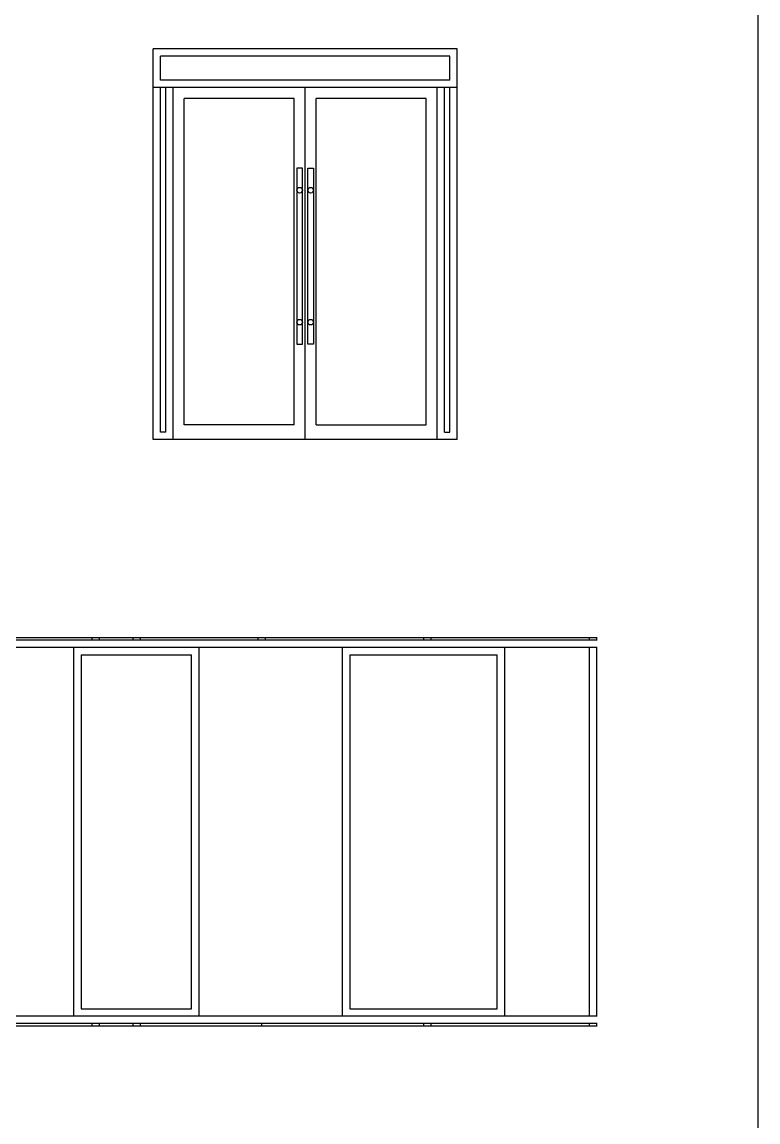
# Model space of a CAD drawing. Header units: inches. Extents: x -12530 to 36157, y 78659 to 110077.
# Drawn here: x 31143 to 36157, y 97375 to 104876 of the extents above; entities that cross this region are included whole.
import ezdxf

# ---------------------------------------------------------------- set-up
doc = ezdxf.new("R2010")
doc.units = ezdxf.units.IN
doc.header["$MEASUREMENT"] = 0
doc.layers.add('freecads.com', color=7, linetype='Continuous')

msp = doc.modelspace()

# ---------------------------------------------------------------- linework, layer by layer
at = {"layer": 'freecads.com'}
for p, q in [((36157.1, 110077.2), (36157.1, 81285)), ((34106.7, 104694.1), (32036.7, 104694.1)), ((32036.7, 102029.1), (32036.7, 104694.1)), ((34056.7, 104644.1), (32086.7, 104644.1)), ((32086.7, 104479.1), (32086.7, 104644.1)), ((34056.7, 104479.1), (34056.7, 104644.1)), ((34106.7, 102029.1), (34106.7, 104694.1)), ((34106.7, 104429.1), (32036.7, 104429.1)), ((34056.7, 104479.1), (32086.7, 104479.1)), ((32086.7, 102079.1), (32086.7, 104429.1)), ((32121.7, 104429.1), (32086.7, 104429.1)), ((32121.7, 102079.1), (32121.7, 104429.1)), ((32171.7, 102029.1), (32171.7, 104429.1)), ((33071.7, 102029.1), (33071.7, 104429.1)), ((33971.7, 102029.1), (33971.7, 104429.1)), ((34021.7, 102079.1), (34021.7, 104429.1)), ((34056.7, 104429.1), (34021.7, 104429.1)), ((34056.7, 102079.1), (34056.7, 104429.1)), ((32246.7, 102129.1), (32246.7, 104354.1)), ((32996.7, 104354.1), (32246.7, 104354.1)), ((32996.7, 102129.1), (32996.7, 104354.1)), ((33146.7, 102129.1), (33146.7, 104354.1)), ((33896.7, 104354.1), (33146.7, 104354.1)), ((33896.7, 102129.1), (33896.7, 104354.1)), ((33053.2, 103879), (33015.2, 103879)), ((33015.2, 103879), (33015.2, 102679.2)), ((33053.2, 102679.2), (33053.2, 103879)), ((33090.2, 102679.2), (33090.2, 103879)), ((33090.2, 103879), (33128.2, 103879)), ((33128.2, 103879), (33128.2, 102679.2)), ((33015.2, 102679.2), (33053.2, 102679.2)), ((33128.2, 102679.2), (33090.2, 102679.2)), ((32996.7, 102129.1), (32246.7, 102129.1)), ((33146.7, 102129.1), (33896.7, 102129.1)), ((34106.7, 102029.1), (32036.7, 102029.1)), ((32121.7, 102079.1), (32086.7, 102079.1)), ((34021.7, 102079.1), (34056.7, 102079.1)), ((35062.3, 100676.3), (30791.7, 100676.3)), ((35062.3, 100661.3), (30791.7, 100661.3)), ((31619, 100676.3), (31619, 100661.3)), ((31669, 100676.3), (31669, 100661.3)), ((31896.8, 100676.3), (31896.8, 100661.3)), ((31946.8, 100676.3), (31946.8, 100661.3)), ((32748.3, 100676.3), (32748.3, 100661.3)), ((32798.3, 100676.3), (32798.3, 100661.3)), ((33877.6, 100676.3), (33877.6, 100661.3)), ((33927.6, 100676.3), (33927.6, 100661.3)), ((35006.9, 100676.3), (35006.9, 100661.3)), ((35056.9, 100676.3), (35056.9, 100661.3)), ((35062.3, 100611.3), (30791.7, 100611.3)), ((31496, 98096.3), (31496, 100611.3)), ((32347.6, 100611.3), (32347.6, 98096.3)), ((33325.5, 98096.3), (33325.5, 100611.3)), ((34429.8, 100611.3), (34429.8, 98096.3)), ((35006.9, 100611.3), (35006.9, 98096.3)), ((35056.9, 100611.3), (35056.9, 98096.3)), ((31546, 100561.3), (31546, 98146.3)), ((31546, 100561.3), (32297.6, 100561.3)), ((32297.6, 98146.3), (32297.6, 100561.3)), ((33375.5, 100561.3), (34379.8, 100561.3)), ((33375.5, 100561.3), (33375.5, 98146.3)), ((34379.8, 98146.3), (34379.8, 100561.3)), ((31546, 98146.3), (32297.6, 98146.3)), ((33375.5, 98146.3), (34379.8, 98146.3)), ((35062.3, 98096.3), (30791.7, 98096.3)), ((35062.3, 98046.3), (30791.7, 98046.3)), ((31619, 98046.3), (31619, 98031.3)), ((31669, 98046.3), (31669, 98031.3)), ((31896.8, 98046.3), (31896.8, 98031.3)), ((31946.8, 98046.3), (31946.8, 98031.3)), ((32773.3, 98046.3), (32773.3, 98031.3)), ((33877.6, 98046.3), (33877.6, 98031.3)), ((33927.6, 98046.3), (33927.6, 98031.3)), ((35006.9, 98046.3), (35006.9, 98031.3)), ((35056.9, 98046.3), (35056.9, 98031.3)), ((30791.7, 98031.3), (35062.3, 98031.3))]:
    msp.add_line(p, q, dxfattribs=at)
for centre in [(33034.2, 103729), (33109.2, 103729), (33034.2, 102829.2), (33109.2, 102829.2)]:
    msp.add_circle(centre, 19, dxfattribs=at)

doc.saveas('drawing.dxf')
